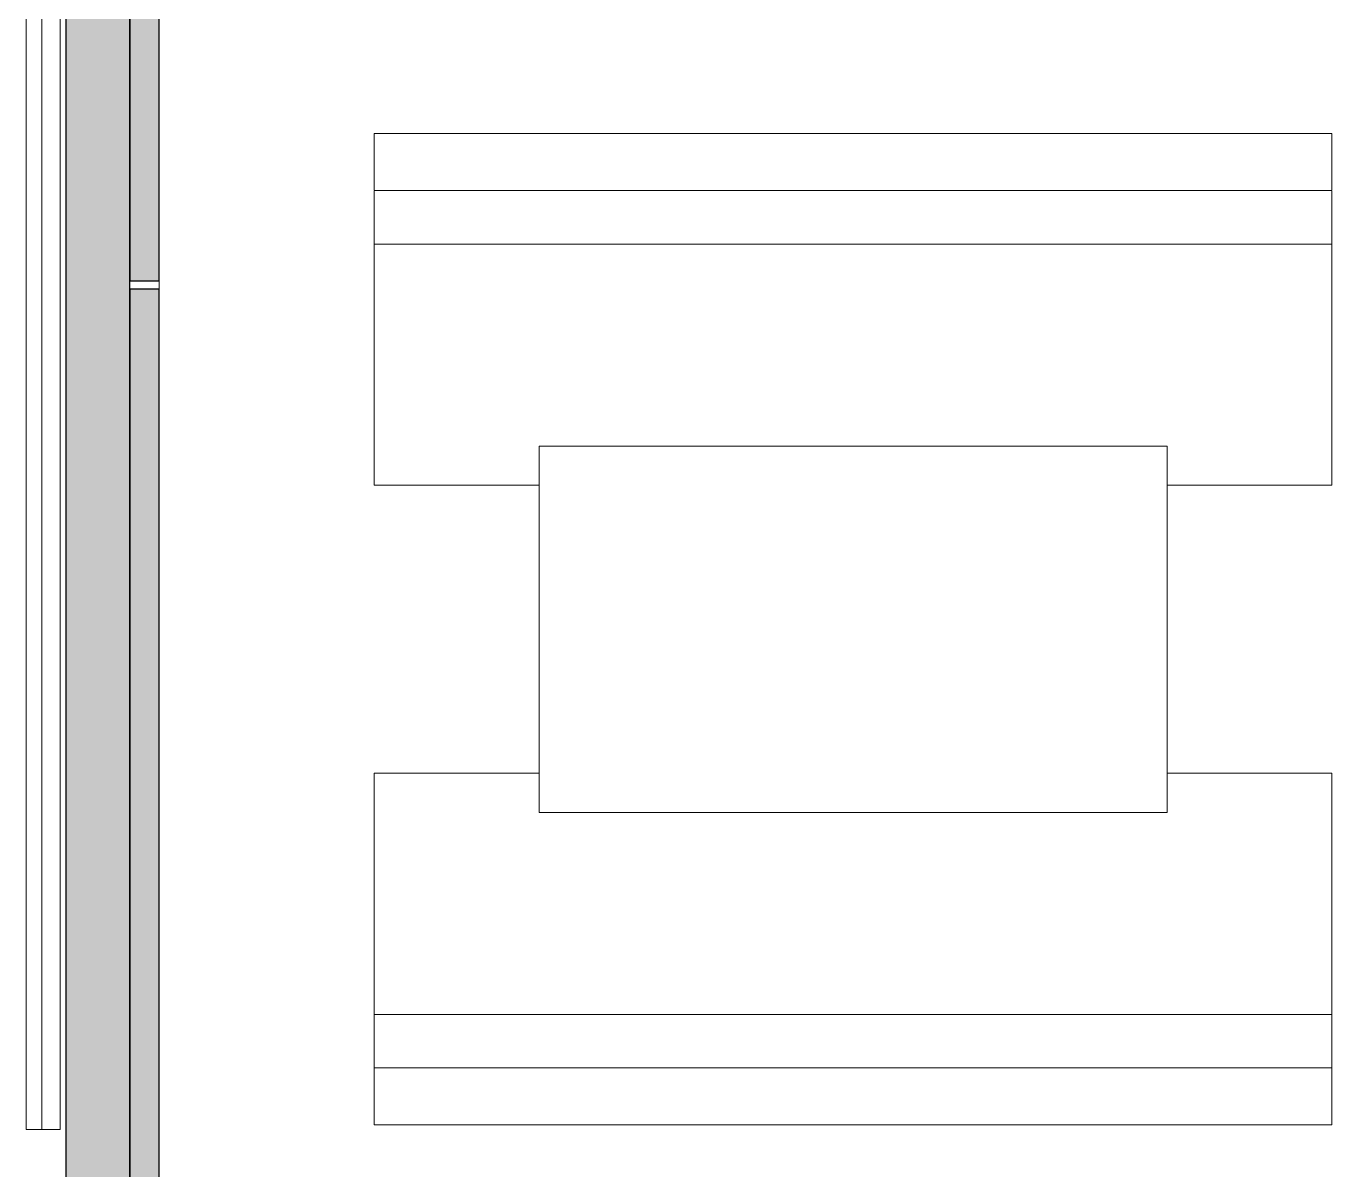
# Model space of a CAD drawing. Header units: millimetres. Extents: x 155927 to 295199, y -4084 to 97293.
# Drawn here: x 185575 to 188070, y 18429 to 20613 of the extents above; entities that cross this region are included whole.
import ezdxf

# ---------------------------------------------------------------- set-up
doc = ezdxf.new("R2010")
doc.units = ezdxf.units.MM
doc.header["$MEASUREMENT"] = 0
for name, color, linetype, lineweight in [('A-WALL', 7, 'CONTINUOUS', 9), ('A-WALL-PATT', 7, 'CONTINUOUS', 9), ('I-FURN', 8, 'CONTINUOUS', 9), ('I-WALL', 7, 'CONTINUOUS', 9)]:
    doc.layers.add(name, color=color, linetype=linetype, lineweight=lineweight)

msp = doc.modelspace()

# ---------------------------------------------------------------- hatches: boundary and pattern name
at = {"layer": 'A-WALL-PATT'}
h = msp.add_hatch(color=256, dxfattribs=at)
h.paths.add_polyline_path([(185828.8, 15138.6), (185828.8, 16086.8), (185772.8, 16086.8), (185772.8, 15138.6)], flags=0)
h.paths.add_polyline_path([(185828.8, 17610.8), (185828.8, 20110.8), (185772.8, 20110.8), (185772.8, 17610.8)], flags=0)
h.paths.add_polyline_path([(185772.8, 20126.8), (185828.8, 20126.8), (185828.8, 23126.8), (185772.8, 23126.8), (185772.8, 20988.1)], flags=0)
h.paths.add_polyline_path([(185772.8, 23142.8), (185828.8, 23142.8), (185828.8, 24142.8), (185772.8, 24142.8), (185772.8, 23594.8)], flags=0)
h.paths.add_polyline_path([(185828.8, 25674.8), (185828.8, 26142.8), (185772.8, 26142.8), (185772.8, 25674.8)], flags=0)
h.paths.add_polyline_path([(185772.8, 26158.8), (185828.8, 26158.8), (185828.8, 26907.6), (185772.8, 26907.6), (185772.8, 26201.4)], flags=0)
msp.add_hatch(color=256, dxfattribs=at).paths.add_polyline_path([(185772.8, 15106.6), (185772.8, 25879.6), (185650.8, 25879.6), (185650.8, 15106.6)], flags=0)

# ---------------------------------------------------------------- linework, layer by layer
at = {"layer": 'A-WALL', "lineweight": 30}
for p, q in [((185772.8, 15106.6), (185772.8, 25879.6)), ((185650.8, 25757.6), (185650.8, 15707.6))]:
    msp.add_line(p, q, dxfattribs=at)
at = {"layer": 'I-FURN'}
for p, q in [((185574.7, 18505.5), (185574.7, 20905.5)), ((185604.7, 20905.5), (185604.7, 18505.5)), ((185604.7, 20905.5), (185604.7, 18505.5)), ((185639.7, 18505.5), (185639.7, 20905.5)), ((188069.7, 20407.9), (186239.7, 20407.9)), ((186239.7, 20395.9), (186239.7, 20407.9)), ((186239.7, 20361.4), (186239.7, 20395.9)), ((188069.7, 20407.9), (188069.7, 20395.9)), ((188069.7, 20395.9), (188069.7, 20361.4)), ((186239.7, 20326.6), (186239.7, 20361.4)), ((188069.7, 20361.4), (188069.7, 20326.6)), ((186239.7, 20299.1), (186239.7, 20326.6)), ((188069.7, 20326.6), (188069.7, 20299.1)), ((186239.7, 20299.1), (188069.7, 20299.1)), ((186239.7, 20299.1), (186239.7, 20299.1)), ((188069.7, 20299.1), (186239.7, 20299.1)), ((186239.7, 20292.7), (186239.7, 20298.1)), ((186239.7, 20196.8), (186239.7, 20292.7)), ((188069.7, 20299.1), (188069.7, 20299.1)), ((188069.7, 20298.1), (188069.7, 20292.7)), ((188069.7, 20292.7), (188069.7, 20196.8)), ((186239.7, 19785.9), (186239.7, 20196.8)), ((188069.7, 20196.8), (186239.7, 20196.8)), ((188069.7, 20196.8), (188069.7, 19785.9)), ((187754.7, 19811.2), (186554.7, 19811.2)), ((186554.7, 19811.2), (186554.7, 19111.2)), ((187754.7, 19111.2), (187754.7, 19811.2)), ((186239.7, 19736.2), (186239.7, 19785.9)), ((188069.7, 19785.9), (188069.7, 19736.2)), ((186239.7, 19736.2), (186554.7, 19736.2)), ((187754.7, 19736.2), (188069.7, 19736.2)), ((186554.7, 19186.3), (186239.7, 19186.3)), ((186239.7, 19136.6), (186239.7, 19186.3)), ((188069.7, 19186.3), (187754.7, 19186.3)), ((188069.7, 19186.3), (188069.7, 19136.6)), ((186239.7, 18725.7), (186239.7, 19136.6)), ((188069.7, 19136.6), (188069.7, 18725.7)), ((186554.7, 19111.2), (187754.7, 19111.2)), ((186239.7, 18629.8), (186239.7, 18725.7)), ((186239.7, 18725.7), (188069.7, 18725.7)), ((188069.7, 18725.7), (188069.7, 18629.8)), ((186239.7, 18624.4), (186239.7, 18629.8)), ((188069.7, 18623.4), (186239.7, 18623.4)), ((186239.7, 18595.9), (186239.7, 18623.4)), ((186239.7, 18623.4), (186239.7, 18623.4)), ((186239.7, 18623.4), (188069.7, 18623.4)), ((188069.7, 18629.8), (188069.7, 18624.4)), ((188069.7, 18623.4), (188069.7, 18623.4)), ((188069.7, 18623.4), (188069.7, 18595.9)), ((186239.7, 18561.1), (186239.7, 18595.9)), ((188069.7, 18595.9), (188069.7, 18561.1)), ((186239.7, 18526.6), (186239.7, 18561.1)), ((188069.7, 18561.1), (188069.7, 18526.6)), ((186239.7, 18514.6), (186239.7, 18526.6)), ((186239.7, 18514.6), (188069.7, 18514.6)), ((188069.7, 18526.6), (188069.7, 18514.6)), ((185604.7, 18505.5), (185574.7, 18505.5)), ((185604.7, 18505.5), (185639.7, 18505.5))]:
    msp.add_line(p, q, dxfattribs=at)
at = {"layer": 'I-WALL', "lineweight": 30}
for p, q in [((185772.8, 23126.8), (185772.8, 20126.8)), ((185828.8, 20126.8), (185828.8, 23126.8)), ((185772.8, 20126.8), (185828.8, 20126.8)), ((185772.8, 20110.8), (185772.8, 17610.8)), ((185828.8, 20110.8), (185772.8, 20110.8)), ((185828.8, 17610.8), (185828.8, 20110.8))]:
    msp.add_line(p, q, dxfattribs=at)
at = {"layer": 'I-WALL'}
msp.add_line((185828.8, 20126.8), (185828.8, 20110.8), dxfattribs=at)

doc.saveas('drawing.dxf')
